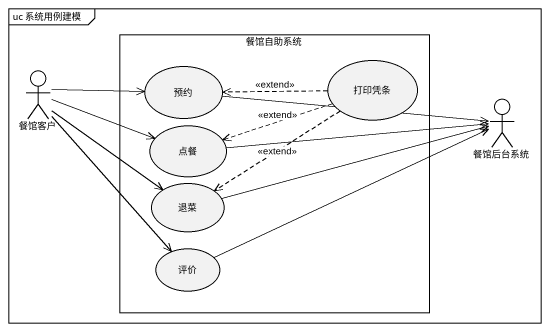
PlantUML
@startuml
mainframe uc 系统用例建模
rectangle 餐馆自助系统 {
  usecase 预约
  usecase 打印凭条
  usecase 点餐
  usecase 退菜
  usecase 评价
}
actor 餐馆客户
actor 餐馆后台系统
打印凭条 .left.> 预约 : <<extend>>
打印凭条 .left.> 点餐 : <<extend>>
打印凭条 ..> 退菜 : <<extend>>
餐馆客户 -right-> 预约
餐馆客户 -right-> 点餐
餐馆客户 -right-> 退菜
餐馆客户 --> 评价
餐馆后台系统 <-left- 预约
餐馆后台系统 <-left- 点餐
餐馆后台系统 <-left- 退菜
餐馆后台系统 <-left- 评价
@enduml
